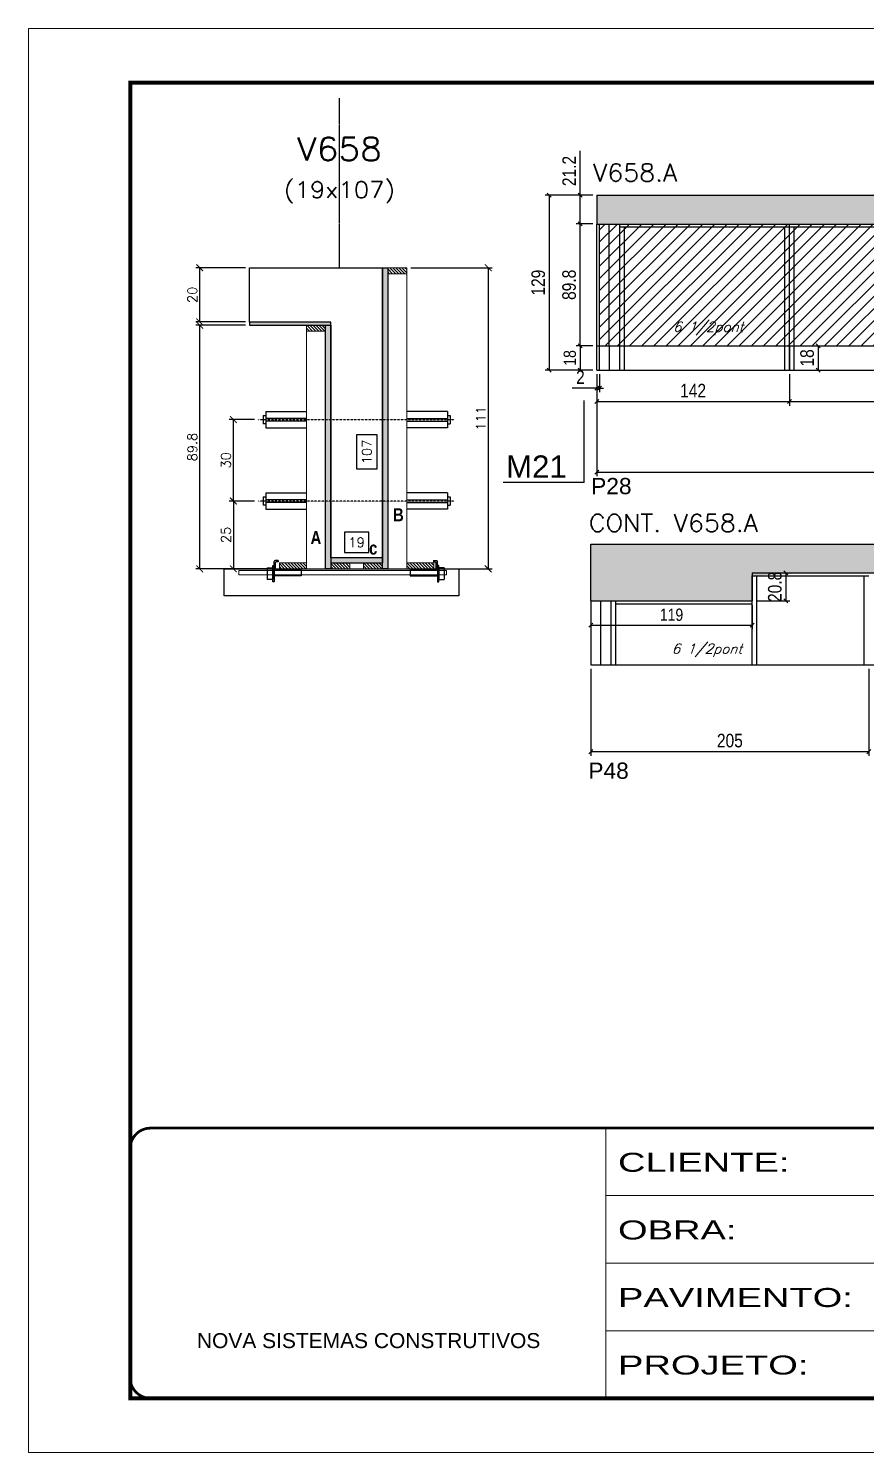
# Model space of a CAD drawing. Extents: x -20960 to -5926, y -2106 to 21915.
# Drawn here: x -9037 to -8420, y 5934 to 6984 of the extents above; entities that cross this region are included whole.
import ezdxf
from ezdxf.enums import TextEntityAlignment as Align

# ---------------------------------------------------------------- set-up
doc = ezdxf.new("R2010")
doc.units = 0
for name, pattern in [('CONTINUO', [0]), ('DASHED', [0.75, 0.5, -0.25]), ('HIDDEN', [0.375, 0.25, -0.125])]:
    doc.linetypes.add(name, pattern=pattern)
for name, color, linetype in [('5', 5, 'Continuous'), ('barrote', 251, 'Continuous'), ('COTA', 241, 'Continuous'), ('Cota Seção (2x)', 4, 'Continuous'), ('detalhes', 4, 'Continuous'), ('NOMENCLATURA', 7, 'Continuous'), ('Painéis', 200, 'Continuous'), ('presilha', 1, 'Continuous'), ('Reaproveitamento', 251, 'Continuous'), ('SARR_2.2x7', 40, 'Continuous'), ('SARR_3.5x7', 81, 'Continuous'), ('TENSOR', 3, 'Continuous'), ('texto', 7, 'Continuous'), ('Texto de Titulo', 7, 'Continuous'), ('Texto Qtd Sarr', 242, 'Continuous')]:
    doc.layers.add(name, color=color, linetype=linetype)
for name, color, linetype, lineweight in [('CONCRETO', 251, 'Continuous', 25), ('Folhas', 255, 'Continuous', 9), ('Hachura', 251, 'Continuous', 9), ('Madeira', 126, 'Continuous', 18), ('SARRAFO DE PRESSAO', 251, 'DASHED', 9), ('SCO-___-LAJ', 2, 'Continuous', 0), ('Texto Seção', 7, 'Continuous', 15)]:
    doc.layers.add(name, color=color, linetype=linetype, lineweight=lineweight)
doc.styles.add('ARIAL', font='arial.ttf')
doc.styles.add('COTA TECNICA', font='techl___.ttf', dxfattribs={"height": 10})
doc.styles.add('COTA TECNICA-50', font='techl___.ttf', dxfattribs={"height": 9})
doc.styles.add('REGUA-120', font='ROMANS.shx', dxfattribs={"height": 15})
doc.styles.add('Romans', font='romans.shx')
doc.styles.get("Standard").update_dxf_attribs({"font": 'arial.ttf'})
doc.styles.add('TECNICA', font='techb___.ttf', dxfattribs={"height": 10})
doc.styles.add('Tecnologia', font='')
doc.styles.get('Tecnologia').set_extended_font_data('Forgotten Futurist')
doc.dimstyles.new('COTA PAINEL-50', dxfattribs={"dimtxt": 9, "dimasz": 3, "dimexe": 3, "dimexo": 3, "dimgap": 3, "dimtad": 1, "dimdec": 1, "dimzin": 12, "dimdsep": 46, "dimtxsty": 'COTA TECNICA-50', "dimblk1": 'OBLIQUE', "dimblk2": 'OBLIQUE', "dimsah": 1, "dimcen": 0.9, "dimclrd": 4, "dimclre": 4, "dimclrt": 240, "dimadec": 1, "dimazin": 3, "dimtfac": 1, "dimtdec": 1, "dimtmove": 0, "dimatfit": 3, "dimfxl": 1, "dimtolj": 1, "dimtzin": 12, "dimarcsym": 0})
doc.dimstyles.new('Cota Seção (2x)', dxfattribs={"dimtxt": 7, "dimasz": 5, "dimexe": 3, "dimexo": 3, "dimgap": 2, "dimtad": 3, "dimdec": 1, "dimlfac": 0.5, "dimzin": 12, "dimdsep": 46, "dimtxsty": 'Romans', "dimblk": 'ARCHTICK', "dimcen": 0, "dimclrd": 4, "dimclre": 4, "dimclrt": 1, "dimadec": 1, "dimazin": 3, "dimtfac": 1, "dimtdec": 1, "dimtmove": 0, "dimatfit": 3, "dimldrblk": 'OBLIQUE', "dimfxl": 1, "dimtolj": 1, "dimtzin": 12, "dimarcsym": 0})
doc.dimstyles.new('Cota Seção interna', dxfattribs={"dimtxt": 7, "dimasz": 6, "dimexe": 0.18, "dimexo": 2, "dimgap": -4, "dimtad": 3, "dimdec": 1, "dimlfac": 0.5, "dimzin": 12, "dimdsep": 46, "dimtxsty": 'Romans', "dimblk": 'ARCHTICK', "dimcen": 0.09, "dimse1": 1, "dimse2": 1, "dimsd1": 1, "dimsd2": 1, "dimclrd": 180, "dimclre": 5, "dimclrt": 1, "dimadec": 0, "dimazin": 3, "dimtfac": 1, "dimtdec": 1, "dimtofl": 0, "dimtmove": 0, "dimatfit": 3, "dimldrblk": 'ARCHTICK', "dimfxl": 1, "dimtolj": 1, "dimtzin": 0, "dimarcsym": 0})
doc.dimstyles.new('PAINEL', dxfattribs={"dimtxt": 10, "dimasz": 3, "dimexe": 3, "dimexo": 3, "dimgap": 3, "dimtad": 1, "dimdec": 1, "dimzin": 12, "dimdsep": 46, "dimtxsty": 'COTA TECNICA', "dimblk1": 'OBLIQUE', "dimblk2": 'OBLIQUE', "dimsah": 1, "dimcen": 0.9, "dimclrd": 4, "dimclre": 4, "dimclrt": 240, "dimadec": 1, "dimazin": 3, "dimtfac": 1, "dimtdec": 1, "dimtmove": 0, "dimatfit": 3, "dimfxl": 1, "dimtolj": 1, "dimtzin": 12, "dimarcsym": 0})
pattern_1 = [(45, (12456.408, 10028.157), (-4.490128, 4.490128), [])]

# ---------------------------------------------------------------- blocks, each defined once
blk = doc.blocks.new('9999999999')
at = {"color": 30, "linetype": 'CONTINUO'}
for p, q in [((98564.6, 34230.2), (98564.6, 34429.4)), ((98564.6, 34379.6), (99584, 34379.6)), ((98564.6, 34329.8), (99488, 34329.8)), ((98564.6, 34280), (99488, 34280))]:
    blk.add_line(p, q, dxfattribs=at)
at = {"color": 30, "linetype": 'CONTINUO', "const_width": 2}
blk.add_lwpolyline([(99584, 34230.2), (99584, 34414.4, 0.414214), (99569, 34429.4), (98229, 34429.4, 0.414214), (98214, 34414.4), (98214, 34245.2, 0.414214), (98229, 34230.2), (99584, 34230.2)], format="xyb", dxfattribs=at)
at = {"layer": 'Folhas'}
blk.add_lwpolyline([(98139, 34190.2), (99624, 34190.2), (99624, 35240.2), (98139, 35240.2)], close=True, dxfattribs=at)
at = {"layer": 'Folhas', "color": 30, "const_width": 3}
blk.add_lwpolyline([(98214, 34230.2), (99584, 34230.2), (99584, 35200.2), (98214, 35200.2)], close=True, dxfattribs=at)
at = {"color": 7, "linetype": 'Continuous', "ltscale": 5, "style": 'ARIAL'}
blk.add_text('NOVA SISTEMAS CONSTRUTIVOS', height=11.059, dxfattribs=at).set_placement((98263.2, 34267.2))
at = {"layer": 'Folhas', "color": 7, "style": 'Tecnologia', "width": 1.5}
for s, p in [('CLIENTE:', (98573.7, 34397.2)), ('OBRA:', (98573.7, 34347.3)), ('PAVIMENTO:', (98573.7, 34297.5)), ('PROJETO:', (98573.7, 34247.7))]:
    blk.add_text(s, height=14, dxfattribs=at).set_placement(p)
blk = doc.blocks.new('_Oblique')
at = {"color": 0, "linetype": 'ByBlock', "lineweight": -2}
blk.add_line((-0.5, -0.5), (0.5, 0.5), dxfattribs=at)
blk = doc.blocks.new('*D2013')
at = {"layer": 'COTA', "color": 4, "lineweight": -2, "ltscale": 25, "transparency": 16777216}
for p, q in [((-8617.9, 6729), (-8617.9, 6705.8)), ((-8475.9, 6729), (-8475.9, 6705.8)), ((-8617.9, 6708.8), (-8475.9, 6708.8))]:
    blk.add_line(p, q, dxfattribs=at)
at = {"layer": 'Defpoints', "color": 0, "ltscale": 25, "transparency": 16777216}
for p in [(-8617.9, 6732), (-8475.9, 6732), (-8475.9, 6708.8)]:
    blk.add_point(p, dxfattribs=at)
at = {"layer": 'COTA', "color": 4, "lineweight": -2, "ltscale": 25, "transparency": 16777216, "xscale": 3, "yscale": 3, "zscale": 3, "rotation": 180}
blk.add_blockref('_Oblique', (-8617.9, 6708.8), dxfattribs=at)
at = {"layer": 'COTA', "color": 4, "lineweight": -2, "ltscale": 25, "transparency": 16777216, "xscale": 3, "yscale": 3, "zscale": 3}
blk.add_blockref('_Oblique', (-8475.9, 6708.8), dxfattribs=at)
at = {"layer": 'COTA', "color": 240, "ltscale": 25, "transparency": 16777216, "insert": (-8546.9, 6716.9), "char_height": 10, "attachment_point": 5, "style": 'COTA TECNICA'}
blk.add_mtext('\\A1;142', dxfattribs=at)
blk = doc.blocks.new('*D1983')
at = {"layer": 'COTA', "color": 4, "lineweight": -2, "ltscale": 25, "transparency": 16777216}
for p, q in [((-8475.9, 6729), (-8475.9, 6705.8)), ((-8231.9, 6729), (-8231.9, 6705.8)), ((-8475.9, 6708.8), (-8231.9, 6708.8))]:
    blk.add_line(p, q, dxfattribs=at)
at = {"layer": 'Defpoints', "color": 0, "ltscale": 25, "transparency": 16777216}
for p in [(-8475.9, 6732), (-8231.9, 6732), (-8231.9, 6708.8)]:
    blk.add_point(p, dxfattribs=at)
at = {"layer": 'COTA', "color": 4, "lineweight": -2, "ltscale": 25, "transparency": 16777216, "xscale": 3, "yscale": 3, "zscale": 3, "rotation": 180}
blk.add_blockref('_Oblique', (-8475.9, 6708.8), dxfattribs=at)
at = {"layer": 'COTA', "color": 4, "lineweight": -2, "ltscale": 25, "transparency": 16777216, "xscale": 3, "yscale": 3, "zscale": 3}
blk.add_blockref('_Oblique', (-8231.9, 6708.8), dxfattribs=at)
at = {"layer": 'COTA', "color": 240, "ltscale": 25, "transparency": 16777216, "insert": (-8353.9, 6716.9), "char_height": 10, "attachment_point": 5, "style": 'COTA TECNICA'}
blk.add_mtext('\\A1;244', dxfattribs=at)
blk = doc.blocks.new('*D1985')
at = {"layer": 'COTA', "color": 4, "lineweight": -2, "ltscale": 25, "transparency": 16777216}
for p, q in [((-8622.3, 6511.8), (-8622.3, 6447.7)), ((-8417.3, 6511.8), (-8417.3, 6447.7)), ((-8622.3, 6450.7), (-8417.3, 6450.7))]:
    blk.add_line(p, q, dxfattribs=at)
at = {"layer": 'Defpoints', "color": 0, "ltscale": 25, "transparency": 16777216}
for p in [(-8622.3, 6514.8), (-8417.3, 6514.8), (-8417.3, 6450.7)]:
    blk.add_point(p, dxfattribs=at)
at = {"layer": 'COTA', "color": 4, "lineweight": -2, "ltscale": 25, "transparency": 16777216, "xscale": 3, "yscale": 3, "zscale": 3, "rotation": 180}
blk.add_blockref('_Oblique', (-8622.3, 6450.7), dxfattribs=at)
at = {"layer": 'COTA', "color": 4, "lineweight": -2, "ltscale": 25, "transparency": 16777216, "xscale": 3, "yscale": 3, "zscale": 3}
blk.add_blockref('_Oblique', (-8417.3, 6450.7), dxfattribs=at)
at = {"layer": 'COTA', "color": 240, "ltscale": 25, "transparency": 16777216, "insert": (-8519.8, 6458.8), "char_height": 10, "attachment_point": 5, "style": 'COTA TECNICA'}
blk.add_mtext('\\A1;205', dxfattribs=at)
blk = doc.blocks.new('titulo1')
at = {"layer": 'Defpoints', "color": 252, "linetype": 'HIDDEN', "ltscale": 2}
blk.add_line((0, 0), (0, 125), dxfattribs=at)
at = {"layer": 'Defpoints', "style": 'Romans', "oblique": 15}
blk.add_attdef('FOLHA', text='', height=10, dxfattribs=at).set_placement((0, 15.6), align=Align.MIDDLE_CENTER)
at = {"layer": 'Texto Qtd Sarr', "color": 3, "style": 'Romans', "oblique": 15}
for tag, height, p in [('TITULO', 17, (0, 71.4)), ('SEÇÃO', 12, (0, 41.5))]:
    blk.add_attdef(tag, text='', height=height, dxfattribs=at).set_placement(p, align=Align.MIDDLE_CENTER)
blk = doc.blocks.new('_ArchTick')
at = {"color": 0, "linetype": 'ByBlock', "const_width": 0.15}
blk.add_lwpolyline([(-0.5, -0.5), (0.5, 0.5)], dxfattribs=at)
blk = doc.blocks.new('*D1987')
at = {"layer": 'COTA', "color": 4, "lineweight": -2, "transparency": 16777216}
for p, q in [((-8877, 6765.1), (-8913.7, 6765.1)), ((-8910.7, 6585.5), (-8910.7, 6765.1)), ((-8859.4, 6585.5), (-8913.7, 6585.5))]:
    blk.add_line(p, q, dxfattribs=at)
at = {"layer": 'Defpoints', "color": 0, "transparency": 16777216}
for p in [(-8910.7, 6765.1), (-8874, 6765.1), (-8856.4, 6585.5)]:
    blk.add_point(p, dxfattribs=at)
at = {"layer": 'COTA', "color": 4, "lineweight": -2, "transparency": 16777216, "xscale": 5, "yscale": 5, "zscale": 5}
for p, rotation in [((-8910.7, 6765.1), 90), ((-8910.7, 6585.5), 270)]:
    blk.add_blockref('_ArchTick', p, dxfattribs=dict(at, rotation=rotation))
at = {"layer": 'COTA', "color": 1, "transparency": 16777216, "insert": (-8916.2, 6675.3), "char_height": 7, "attachment_point": 5, "rotation": 90, "style": 'Romans'}
blk.add_mtext('\\A1;89.8', dxfattribs=at)
blk = doc.blocks.new('*D1988')
at = {"layer": 'COTA', "color": 4, "lineweight": -2, "transparency": 16777216}
for p, q in [((-8877, 6807.5), (-8913.7, 6807.5)), ((-8910.7, 6767.5), (-8910.7, 6807.5)), ((-8877, 6767.5), (-8913.7, 6767.5))]:
    blk.add_line(p, q, dxfattribs=at)
at = {"layer": 'Defpoints', "color": 0, "transparency": 16777216}
for p in [(-8910.7, 6807.5), (-8874, 6807.5), (-8874, 6767.5)]:
    blk.add_point(p, dxfattribs=at)
at = {"layer": 'COTA', "color": 4, "lineweight": -2, "transparency": 16777216, "xscale": 5, "yscale": 5, "zscale": 5}
for p, rotation in [((-8910.7, 6807.5), 90), ((-8910.7, 6767.5), 270)]:
    blk.add_blockref('_ArchTick', p, dxfattribs=dict(at, rotation=rotation))
at = {"layer": 'COTA', "color": 1, "transparency": 16777216, "insert": (-8916.2, 6787.5), "char_height": 7, "attachment_point": 5, "rotation": 90, "style": 'Romans'}
blk.add_mtext('\\A1;20', dxfattribs=at)
blk = doc.blocks.new('*D1989')
at = {"layer": 'Cota Seção (2x)', "color": 180, "lineweight": -2, "transparency": 16777216}
for p, q in [((-8780, 6684.2), (-8795, 6684.2)), ((-8795, 6684.2), (-8795, 6659.2)), ((-8780, 6659.2), (-8780, 6684.2)), ((-8795, 6659.2), (-8780, 6659.2))]:
    blk.add_line(p, q, dxfattribs=at)
at = {"layer": 'Defpoints', "color": 0, "transparency": 16777216}
for p in [(-8814, 6807.5), (-8776, 6807.5), (-8814, 6593.5)]:
    blk.add_point(p, dxfattribs=at)
at = {"layer": 'Cota Seção (2x)', "color": 1, "transparency": 16777216, "insert": (-8787.5, 6671.7), "char_height": 7, "attachment_point": 5, "rotation": 90, "style": 'Romans'}
blk.add_mtext('\\A1;107', dxfattribs=at)
blk = doc.blocks.new('PRESILHA METÁLICA 1')
at = {"layer": 'presilha'}
for p, q in [((7.5, 10.6), (7.5, 19.9)), ((12, 21), (8.6, 21)), ((9, 11.6), (9, 18.9)), ((12, 19.5), (9.6, 19.5)), ((12, 21), (12, 19.5)), ((0, 13), (6, 13)), ((0, 13), (0, 0)), ((6, 0), (0, 0)), ((6, 15.5), (7.5, 15.5)), ((6, -2.5), (6, 15.5)), ((6, 13), (6, 0)), ((7.5, 15.5), (7.5, -2.5)), ((37.5, 4.1), (7.5, 4.1)), ((37.5, 11), (9.6, 11)), ((37.5, 11), (37.5, 4.1)), ((7.5, -2.5), (6, -2.5))]:
    blk.add_line(p, q, dxfattribs=at)
for centre, radius, start, end in [((8.6, 19.9), 1.14, 90, 180), ((9.6, 18.9), 0.57, 90, 180), ((9.6, 11.6), 0.57, 180, 270)]:
    blk.add_arc(centre, radius, start, end, dxfattribs=at)
blk = doc.blocks.new('*D1990')
at = {"layer": 'Cota Seção (2x)', "color": 180, "lineweight": -2, "transparency": 16777216}
for p, q in [((-8786, 6612.5), (-8804, 6612.5)), ((-8804, 6612.5), (-8804, 6597.5)), ((-8786, 6597.5), (-8786, 6612.5)), ((-8804, 6597.5), (-8786, 6597.5))]:
    blk.add_line(p, q, dxfattribs=at)
at = {"layer": 'Defpoints', "color": 0, "transparency": 16777216}
for p in [(-8814, 6593.5), (-8814, 6585.5), (-8776, 6585.5)]:
    blk.add_point(p, dxfattribs=at)
at = {"layer": 'Cota Seção (2x)', "color": 1, "transparency": 16777216, "insert": (-8795, 6605), "char_height": 7, "attachment_point": 5, "style": 'Romans'}
blk.add_mtext('\\A1;19', dxfattribs=at)
blk = doc.blocks.new('*D1979')
at = {"layer": 'COTA', "color": 4, "lineweight": -2, "transparency": 16777216}
for p, q in [((-8755, 6807.5), (-8695, 6807.5)), ((-8698, 6807.5), (-8698, 6585.5)), ((-8755, 6585.5), (-8695, 6585.5))]:
    blk.add_line(p, q, dxfattribs=at)
at = {"layer": 'Defpoints', "color": 0, "transparency": 16777216}
for p in [(-8758, 6807.5), (-8758, 6585.5), (-8698, 6585.5)]:
    blk.add_point(p, dxfattribs=at)
at = {"layer": 'COTA', "color": 4, "lineweight": -2, "transparency": 16777216, "xscale": 5, "yscale": 5, "zscale": 5}
for p, rotation in [((-8698, 6807.5), 90), ((-8698, 6585.5), 270)]:
    blk.add_blockref('_ArchTick', p, dxfattribs=dict(at, rotation=rotation))
at = {"layer": 'COTA', "color": 1, "transparency": 16777216, "insert": (-8703.5, 6696.5), "char_height": 7, "attachment_point": 5, "rotation": 90, "style": 'Romans'}
blk.add_mtext('\\A1;111', dxfattribs=at)
blk = doc.blocks.new('*D1980')
at = {"layer": 'COTA', "color": 4, "lineweight": -2, "transparency": 16777216}
for p, q in [((-8870.3, 6635.5), (-8888.9, 6635.5)), ((-8885.9, 6635.5), (-8885.9, 6585.5)), ((-8870.3, 6585.5), (-8888.9, 6585.5))]:
    blk.add_line(p, q, dxfattribs=at)
at = {"layer": 'Defpoints', "color": 0, "transparency": 16777216}
for p in [(-8867.3, 6635.5), (-8885.9, 6585.5), (-8867.3, 6585.5)]:
    blk.add_point(p, dxfattribs=at)
at = {"layer": 'COTA', "color": 4, "lineweight": -2, "transparency": 16777216, "xscale": 5, "yscale": 5, "zscale": 5}
for p, rotation in [((-8885.9, 6635.5), 90), ((-8885.9, 6585.5), 270)]:
    blk.add_blockref('_ArchTick', p, dxfattribs=dict(at, rotation=rotation))
at = {"layer": 'COTA', "color": 1, "transparency": 16777216, "insert": (-8891.4, 6610.5), "char_height": 7, "attachment_point": 5, "rotation": 90, "style": 'Romans'}
blk.add_mtext('\\A1;25', dxfattribs=at)
blk = doc.blocks.new('*D1981')
at = {"layer": 'COTA', "color": 4, "lineweight": -2, "ltscale": 25, "transparency": 16777216}
for p, q in [((-8617.9, 6729), (-8617.9, 6715.8)), ((-8615.9, 6729), (-8615.9, 6715.8)), ((-8617.9, 6718.8), (-8636, 6718.8)), ((-8615.9, 6718.8), (-8617.9, 6718.8)), ((-8615.9, 6718.8), (-8612.9, 6718.8))]:
    blk.add_line(p, q, dxfattribs=at)
at = {"layer": 'Defpoints', "color": 0, "ltscale": 25, "transparency": 16777216}
for p in [(-8617.9, 6732), (-8615.9, 6732), (-8617.9, 6718.8)]:
    blk.add_point(p, dxfattribs=at)
at = {"layer": 'COTA', "color": 4, "lineweight": -2, "ltscale": 25, "transparency": 16777216, "xscale": 3, "yscale": 3, "zscale": 3}
blk.add_blockref('_Oblique', (-8617.9, 6718.8), dxfattribs=at)
at = {"layer": 'COTA', "color": 4, "lineweight": -2, "ltscale": 25, "transparency": 16777216, "xscale": 3, "yscale": 3, "zscale": 3, "rotation": 180}
blk.add_blockref('_Oblique', (-8615.9, 6718.8), dxfattribs=at)
at = {"layer": 'COTA', "color": 240, "ltscale": 25, "transparency": 16777216, "insert": (-8630, 6726.8), "char_height": 10, "attachment_point": 5, "style": 'COTA TECNICA'}
blk.add_mtext('\\A1;2', dxfattribs=at)
blk = doc.blocks.new('*D2006')
at = {"layer": 'COTA', "color": 4, "lineweight": -2, "ltscale": 25, "transparency": 16777216}
for p, q in [((-8630.2, 6861), (-8630.2, 6893.7)), ((-8620.9, 6861), (-8633.2, 6861)), ((-8630.2, 6839.8), (-8630.2, 6861)), ((-8620.9, 6839.8), (-8633.2, 6839.8))]:
    blk.add_line(p, q, dxfattribs=at)
at = {"layer": 'Defpoints', "color": 0, "ltscale": 25, "transparency": 16777216}
for p in [(-8630.2, 6861), (-8617.9, 6861), (-8617.9, 6839.8)]:
    blk.add_point(p, dxfattribs=at)
at = {"layer": 'COTA', "color": 4, "lineweight": -2, "ltscale": 25, "transparency": 16777216, "xscale": 3, "yscale": 3, "zscale": 3}
for p, rotation in [((-8630.2, 6861), 90), ((-8630.2, 6839.8), 270)]:
    blk.add_blockref('_Oblique', p, dxfattribs=dict(at, rotation=rotation))
at = {"layer": 'COTA', "color": 240, "ltscale": 25, "transparency": 16777216, "insert": (-8638.3, 6878.8), "char_height": 10, "attachment_point": 5, "rotation": 90, "style": 'COTA TECNICA'}
blk.add_mtext('\\A1;21.2', dxfattribs=at)
blk = doc.blocks.new('*D2007')
at = {"layer": 'COTA', "color": 4, "lineweight": -2, "ltscale": 25, "transparency": 16777216}
for p, q in [((-8620.9, 6839.8), (-8633.2, 6839.8)), ((-8630.2, 6750), (-8630.2, 6839.8)), ((-8620.9, 6750), (-8633.2, 6750))]:
    blk.add_line(p, q, dxfattribs=at)
at = {"layer": 'Defpoints', "color": 0, "ltscale": 25, "transparency": 16777216}
for p in [(-8630.2, 6839.8), (-8617.9, 6839.8), (-8617.9, 6750)]:
    blk.add_point(p, dxfattribs=at)
at = {"layer": 'COTA', "color": 4, "lineweight": -2, "ltscale": 25, "transparency": 16777216, "xscale": 3, "yscale": 3, "zscale": 3}
for p, rotation in [((-8630.2, 6839.8), 90), ((-8630.2, 6750), 270)]:
    blk.add_blockref('_Oblique', p, dxfattribs=dict(at, rotation=rotation))
at = {"layer": 'COTA', "color": 240, "ltscale": 25, "transparency": 16777216, "insert": (-8638.3, 6794.9), "char_height": 10, "attachment_point": 5, "rotation": 90, "style": 'COTA TECNICA'}
blk.add_mtext('\\A1;89.8', dxfattribs=at)
blk = doc.blocks.new('*D2008')
at = {"layer": 'COTA', "color": 4, "lineweight": -2, "transparency": 16777216}
for p, q in [((-8870.3, 6695.5), (-8888.9, 6695.5)), ((-8885.9, 6635.5), (-8885.9, 6695.5)), ((-8870.3, 6635.5), (-8888.9, 6635.5))]:
    blk.add_line(p, q, dxfattribs=at)
at = {"layer": 'Defpoints', "color": 0, "transparency": 16777216}
for p in [(-8885.9, 6695.5), (-8867.3, 6695.5), (-8867.3, 6635.5)]:
    blk.add_point(p, dxfattribs=at)
at = {"layer": 'COTA', "color": 4, "lineweight": -2, "transparency": 16777216, "xscale": 5, "yscale": 5, "zscale": 5}
for p, rotation in [((-8885.9, 6695.5), 90), ((-8885.9, 6635.5), 270)]:
    blk.add_blockref('_ArchTick', p, dxfattribs=dict(at, rotation=rotation))
at = {"layer": 'COTA', "color": 1, "transparency": 16777216, "insert": (-8891.4, 6665.5), "char_height": 7, "attachment_point": 5, "rotation": 90, "style": 'Romans'}
blk.add_mtext('\\A1;30', dxfattribs=at)
blk = doc.blocks.new('*D2010')
at = {"layer": 'COTA', "color": 4, "lineweight": -2, "ltscale": 25, "transparency": 16777216}
for p, q in [((-8617.9, 6729), (-8617.9, 6653.7)), ((-7986, 6729), (-7986, 6653.7)), ((-8617.9, 6656.7), (-7986, 6656.7))]:
    blk.add_line(p, q, dxfattribs=at)
at = {"layer": 'Defpoints', "color": 0, "ltscale": 25, "transparency": 16777216}
for p in [(-8617.9, 6732), (-7986, 6732), (-7986, 6656.7)]:
    blk.add_point(p, dxfattribs=at)
at = {"layer": 'COTA', "color": 4, "lineweight": -2, "ltscale": 25, "transparency": 16777216, "xscale": 3, "yscale": 3, "zscale": 3, "rotation": 180}
blk.add_blockref('_Oblique', (-8617.9, 6656.7), dxfattribs=at)
at = {"layer": 'COTA', "color": 4, "lineweight": -2, "ltscale": 25, "transparency": 16777216, "xscale": 3, "yscale": 3, "zscale": 3}
blk.add_blockref('_Oblique', (-7986, 6656.7), dxfattribs=at)
at = {"layer": 'COTA', "color": 240, "ltscale": 25, "transparency": 16777216, "insert": (-8301.9, 6664.9), "char_height": 10, "attachment_point": 5, "style": 'COTA TECNICA'}
blk.add_mtext('\\A1;632', dxfattribs=at)
blk = doc.blocks.new('*D2011')
at = {"layer": 'COTA', "color": 4, "lineweight": -2, "ltscale": 25, "transparency": 16777216}
for p, q in [((-8469.5, 6750), (-8451.7, 6750)), ((-8454.7, 6750), (-8454.7, 6732)), ((-8469.5, 6732), (-8451.7, 6732))]:
    blk.add_line(p, q, dxfattribs=at)
at = {"layer": 'Defpoints', "color": 0, "ltscale": 25, "transparency": 16777216}
for p in [(-8472.5, 6750), (-8472.5, 6732), (-8454.7, 6732)]:
    blk.add_point(p, dxfattribs=at)
at = {"layer": 'COTA', "color": 4, "lineweight": -2, "ltscale": 25, "transparency": 16777216, "xscale": 3, "yscale": 3, "zscale": 3}
for p, rotation in [((-8454.7, 6750), 90), ((-8454.7, 6732), 270)]:
    blk.add_blockref('_Oblique', p, dxfattribs=dict(at, rotation=rotation))
at = {"layer": 'COTA', "color": 240, "ltscale": 25, "transparency": 16777216, "insert": (-8462.8, 6741), "char_height": 10, "attachment_point": 5, "rotation": 90, "style": 'COTA TECNICA'}
blk.add_mtext('\\A1;18', dxfattribs=at)
blk = doc.blocks.new('*D2012')
at = {"layer": 'COTA', "color": 4, "lineweight": -2, "ltscale": 25, "transparency": 16777216}
for p, q in [((-8620.9, 6861), (-8656, 6861)), ((-8653, 6861), (-8653, 6732)), ((-8620.9, 6732), (-8656, 6732))]:
    blk.add_line(p, q, dxfattribs=at)
at = {"layer": 'Defpoints', "color": 0, "ltscale": 25, "transparency": 16777216}
for p in [(-8617.9, 6861), (-8653, 6732), (-8617.9, 6732)]:
    blk.add_point(p, dxfattribs=at)
at = {"layer": 'COTA', "color": 4, "lineweight": -2, "ltscale": 25, "transparency": 16777216, "xscale": 3, "yscale": 3, "zscale": 3}
for p, rotation in [((-8653, 6861), 90), ((-8653, 6732), 270)]:
    blk.add_blockref('_Oblique', p, dxfattribs=dict(at, rotation=rotation))
at = {"layer": 'COTA', "color": 240, "ltscale": 25, "transparency": 16777216, "insert": (-8661.1, 6796.5), "char_height": 10, "attachment_point": 5, "rotation": 90, "style": 'COTA TECNICA'}
blk.add_mtext('\\A1;129', dxfattribs=at)
blk = doc.blocks.new('*D2019')
at = {"layer": 'COTA', "color": 4, "lineweight": -2, "ltscale": 25, "transparency": 16777216}
for p, q in [((-8500.3, 6582.6), (-8475.5, 6582.6)), ((-8478.5, 6582.6), (-8478.5, 6561.8)), ((-8500.3, 6561.8), (-8475.5, 6561.8))]:
    blk.add_line(p, q, dxfattribs=at)
at = {"layer": 'Defpoints', "color": 0, "ltscale": 25, "transparency": 16777216}
for p in [(-8503.3, 6582.6), (-8503.3, 6561.8), (-8478.5, 6561.8)]:
    blk.add_point(p, dxfattribs=at)
at = {"layer": 'COTA', "color": 4, "lineweight": -2, "ltscale": 25, "transparency": 16777216, "xscale": 3, "yscale": 3, "zscale": 3}
for p, rotation in [((-8478.5, 6582.6), 90), ((-8478.5, 6561.8), 270)]:
    blk.add_blockref('_Oblique', p, dxfattribs=dict(at, rotation=rotation))
at = {"layer": 'COTA', "color": 240, "ltscale": 25, "transparency": 16777216, "insert": (-8486.6, 6572.2), "char_height": 10, "attachment_point": 5, "rotation": 90, "style": 'COTA TECNICA'}
blk.add_mtext('\\A1;20.8', dxfattribs=at)
blk = doc.blocks.new('*D2032')
at = {"layer": 'COTA', "color": 4, "lineweight": -2, "transparency": 16777216}
for p, q in [((-8620.9, 6750), (-8633.2, 6750)), ((-8630.2, 6750), (-8630.2, 6732)), ((-8620.9, 6732), (-8633.2, 6732))]:
    blk.add_line(p, q, dxfattribs=at)
at = {"layer": 'Defpoints', "color": 0, "transparency": 16777216}
for p in [(-8617.9, 6750), (-8630.2, 6732), (-8617.9, 6732)]:
    blk.add_point(p, dxfattribs=at)
at = {"layer": 'COTA', "color": 4, "lineweight": -2, "transparency": 16777216, "xscale": 3, "yscale": 3, "zscale": 3}
for p, rotation in [((-8630.2, 6750), 90), ((-8630.2, 6732), 270)]:
    blk.add_blockref('_Oblique', p, dxfattribs=dict(at, rotation=rotation))
at = {"layer": 'COTA', "color": 240, "transparency": 16777216, "insert": (-8637.8, 6741), "char_height": 9, "attachment_point": 5, "rotation": 90, "style": 'COTA TECNICA-50'}
blk.add_mtext('\\A1;18', dxfattribs=at)
blk = doc.blocks.new('*D2033')
at = {"layer": 'COTA', "color": 4, "lineweight": -2, "transparency": 16777216}
for p, q in [((-8622.3, 6558.8), (-8622.3, 6541)), ((-8503.3, 6558.8), (-8503.3, 6541)), ((-8622.3, 6544), (-8503.3, 6544))]:
    blk.add_line(p, q, dxfattribs=at)
at = {"layer": 'Defpoints', "color": 0, "transparency": 16777216}
for p in [(-8622.3, 6561.8), (-8503.3, 6561.8), (-8503.3, 6544)]:
    blk.add_point(p, dxfattribs=at)
at = {"layer": 'COTA', "color": 4, "lineweight": -2, "transparency": 16777216, "xscale": 3, "yscale": 3, "zscale": 3, "rotation": 180}
blk.add_blockref('_Oblique', (-8622.3, 6544), dxfattribs=at)
at = {"layer": 'COTA', "color": 4, "lineweight": -2, "transparency": 16777216, "xscale": 3, "yscale": 3, "zscale": 3}
blk.add_blockref('_Oblique', (-8503.3, 6544), dxfattribs=at)
at = {"layer": 'COTA', "color": 240, "transparency": 16777216, "insert": (-8562.8, 6551.6), "char_height": 9, "attachment_point": 5, "style": 'COTA TECNICA-50'}
blk.add_mtext('\\A1;119', dxfattribs=at)

msp = doc.modelspace()

# ---------------------------------------------------------------- hatches: boundary and pattern name
at = {"layer": 'COTA', "linetype": 'ByBlock'}
h = msp.add_hatch(dxfattribs=at)
h.set_pattern_fill('AR-CONC', color=256, scale=0.03)
h.set_pattern_definition([(50, (-146174.2897, -24056.1363), (5.46554007, -0.47817257), [0.5715, -6.2865]), (355, (-146174.2897, -24056.136), (-1.05730264, 5.73170536), [0.4572, -5.02921753]), (100.4514447, (-146173.834, -24056.176), (4.40823741, 5.25353256), [0.48570026, -5.34270734]), (46.1842, (-146174.29, -24054.612), (8.13237123, -1.26126984), [0.85725, -9.42975]), (96.6355576, (-146173.612, -24054.717), (7.122124, 7.42278374), [0.7285507, -8.01406824]), (351.184151, (-146174.29, -24054.612), (7.122124, 7.42278374), [0.685799, -7.54379196]), (21, (-146173.5277, -24054.9933), (4.54843174, -3.06795595), [0.5715, -6.2865]), (326, (-146173.5277, -24054.993), (1.85406085, 5.52563898), [0.4572, -5.0292]), (71.451445, (-146173.1487, -24055.249), (6.40249258, 2.45768307), [0.48570026, -5.34269813]), (37.5, (-146174.2897, -24056.1363), (0.092658098, 2.536651166), [0, -4.96824, 0, -5.1054, 0, -5.04825]), (7.5, (-146174.2897, -24056.1363), (2.004589875, 3.005417245), [0, -2.91084, 0, -4.85394, 0, -1.92405]), (327.5, (-146175.989, -24056.1363), (4.067717855, -0.17186232), [0, -1.905, 0, -5.9436, 0, -7.8867]), (317.5, (-146176.751, -24056.1363), (4.44387544, 0.76279473), [0, -2.4765, 0, -3.94716, 0, -5.6007])])
h.paths.add_polyline_path([(-7985.95, 6818.95), (-7985.95, 6860.95), (-8104.95, 6860.95), (-8617.91, 6860.95), (-8617.91, 6839.75), (-8104.95, 6839.75), (-8104.95, 6818.95)])
h.paths.add_polyline_path([(-8136.71, 6812.64), (-8136.71, 6846.58), (-8157.3, 6846.58), (-8157.3, 6812.64)], flags=9)
h = msp.add_hatch(dxfattribs=at)
h.set_pattern_fill('AR-CONC', color=256, scale=0.03)
h.set_pattern_definition([(50, (-146213.2897, -24056.1363), (5.46554007, -0.47817257), [0.5715, -6.2865]), (355, (-146213.2897, -24056.136), (-1.05730264, 5.73170536), [0.4572, -5.02921753]), (100.4514447, (-146212.834, -24056.176), (4.40823741, 5.25353256), [0.48570026, -5.34270734]), (46.1842, (-146213.29, -24054.612), (8.13237123, -1.26126984), [0.85725, -9.42975]), (96.6355576, (-146212.612, -24054.717), (7.122124, 7.42278374), [0.7285507, -8.01406824]), (351.184151, (-146213.29, -24054.612), (7.122124, 7.42278374), [0.685799, -7.54379196]), (21, (-146212.5277, -24054.9933), (4.54843174, -3.06795595), [0.5715, -6.2865]), (326, (-146212.5277, -24054.993), (1.85406085, 5.52563898), [0.4572, -5.0292]), (71.451445, (-146212.1487, -24055.249), (6.40249258, 2.45768307), [0.48570026, -5.34269813]), (37.5, (-146213.2897, -24056.1363), (0.092658098, 2.536651166), [0, -4.96824, 0, -5.1054, 0, -5.04825]), (7.5, (-146213.2897, -24056.1363), (2.004589875, 3.005417245), [0, -2.91084, 0, -4.85394, 0, -1.92405]), (327.5, (-146214.989, -24056.1363), (4.067717855, -0.17186232), [0, -1.905, 0, -5.9436, 0, -7.8867]), (317.5, (-146215.751, -24056.1363), (4.44387544, 0.76279473), [0, -2.4765, 0, -3.94716, 0, -5.6007])])
h.paths.add_polyline_path([(-7929.32, 6603.78), (-8394.32, 6603.78), (-8622.3, 6603.78), (-8622.3, 6561.8), (-8503.3, 6561.8), (-8503.3, 6580.38), (-8457.3, 6582.58), (-8394.32, 6582.58), (-7929.32, 6582.58)])
at = {"layer": 'Hachura'}
h = msp.add_hatch(color=256, dxfattribs=at)
h.dxf.hatch_style = 1
h.paths.add_polyline_path([(-8776.02, 6807.49), (-8772.02, 6807.49), (-8772.02, 6585.49), (-8776.02, 6585.49)])
h = msp.add_hatch(dxfattribs=at)
h.set_pattern_fill('ANSI31', color=256, scale=0.5, angle=270, style=0)
h.set_pattern_definition([(315, (14073.8001, -1500.1488), (1.12253202, 1.12253202), [])])
h.paths.add_polyline_path([(-8758.02, 6803.09), (-8758.02, 6807.49), (-8772.02, 6807.49), (-8772.02, 6803.09)])
h = msp.add_hatch(color=256, dxfattribs=at)
h.dxf.hatch_style = 1
h.paths.add_polyline_path([(-8814.02, 6765.09), (-8814.02, 6767.49), (-8874.02, 6767.49), (-8874.02, 6765.09)])
h = msp.add_hatch(dxfattribs=at)
h.set_pattern_fill('ANSI31', color=256, scale=0.5, angle=270, style=0)
h.set_pattern_definition([(315, (14133.8001, -1542.5488), (1.12253202, 1.12253202), [])])
h.paths.add_polyline_path([(-8818.02, 6760.69), (-8818.02, 6765.09), (-8832.02, 6765.09), (-8832.02, 6760.69)])
h = msp.add_hatch(color=256, dxfattribs=at)
h.dxf.hatch_style = 1
h.paths.add_polyline_path([(-8818.02, 6765.09), (-8814.02, 6765.09), (-8814.02, 6585.49), (-8818.02, 6585.49)])
h = msp.add_hatch(dxfattribs=at)
h.set_pattern_fill('ANSI31', color=256, scale=0.5, angle=270, style=0)
h.set_pattern_definition([(315, (14133.8001, -1644.1488), (1.12253202, 1.12253202), [])])
h.paths.add_polyline_path([(-8852.02, 6585.49), (-8852.02, 6589.89), (-8832.02, 6589.89), (-8832.02, 6585.49)])
h = msp.add_hatch(color=256, dxfattribs=at)
h.dxf.hatch_style = 1
h.paths.add_polyline_path([(-8776.02, 6589.89), (-8776.02, 6593.49), (-8814.02, 6593.49), (-8814.02, 6589.89)])
h = msp.add_hatch(dxfattribs=at)
h.set_pattern_fill('ANSI31', color=256, scale=0.5, angle=270, style=0)
h.set_pattern_definition([(315, (14142.6001, -1644.1488), (1.12253202, 1.12253202), [])])
h.paths.add_polyline_path([(-8814.02, 6585.49), (-8814.02, 6589.89), (-8800.02, 6589.89), (-8800.02, 6585.49)])
h = msp.add_hatch(dxfattribs=at)
h.set_pattern_fill('ANSI31', color=256, scale=0.5, angle=270, style=0)
h.set_pattern_definition([(315, (14142.6022, -1644.1488), (1.12253202, 1.12253202), [])])
h.paths.add_polyline_path([(-8776.02, 6585.49), (-8776.02, 6589.89), (-8790.02, 6589.89), (-8790.02, 6585.49)])
h = msp.add_hatch(dxfattribs=at)
h.set_pattern_fill('ANSI31', color=256, scale=0.5, angle=270, style=0)
h.set_pattern_definition([(315, (14039.8001, -1644.1488), (1.12253202, 1.12253202), [])])
h.paths.add_polyline_path([(-8758.02, 6585.49), (-8758.02, 6589.89), (-8738.02, 6589.89), (-8738.02, 6585.49)])
at = {"layer": 'Reaproveitamento', "linetype": 'ByBlock'}
h = msp.add_hatch(dxfattribs=at)
h.set_pattern_fill('ANSI31', color=256, scale=2)
h.set_pattern_definition(pattern_1)
h.paths.add_polyline_path([(-8475.91, 6839.75), (-8615.91, 6839.75), (-8615.91, 6749.95), (-8475.91, 6749.95)])
h = msp.add_hatch(dxfattribs=at)
h.set_pattern_fill('ANSI31', color=256, scale=2)
h.set_pattern_definition(pattern_1)
h.paths.add_polyline_path([(-8231.91, 6839.75), (-8475.91, 6839.75), (-8475.91, 6749.95), (-8231.91, 6749.95)])

# ---------------------------------------------------------------- linework, layer by layer
at = {"ltscale": 3}
for p, q in [((-8862.02, 6701.46), (-8862.02, 6689.46)), ((-8862.02, 6701.46), (-8832.02, 6701.46)), ((-8728.02, 6701.46), (-8758.02, 6701.46)), ((-8728.02, 6701.46), (-8728.02, 6689.46)), ((-8864.02, 6698.46), (-8864.02, 6692.46)), ((-8864.02, 6698.46), (-8862.02, 6698.46)), ((-8862.02, 6692.46), (-8864.02, 6692.46)), ((-8832.02, 6696.46), (-8862.02, 6696.46)), ((-8832.02, 6694.46), (-8862.02, 6694.46)), ((-8862.02, 6689.46), (-8832.02, 6689.46)), ((-8758.02, 6696.46), (-8728.02, 6696.46)), ((-8758.02, 6694.46), (-8728.02, 6694.46)), ((-8728.02, 6689.46), (-8758.02, 6689.46)), ((-8728.02, 6698.46), (-8726.02, 6698.46)), ((-8728.02, 6692.46), (-8726.02, 6692.46)), ((-8726.02, 6698.46), (-8726.02, 6692.46)), ((-8864.02, 6638.46), (-8864.02, 6632.46)), ((-8864.02, 6638.46), (-8862.02, 6638.46)), ((-8862.02, 6641.46), (-8862.02, 6629.46)), ((-8862.02, 6641.46), (-8832.02, 6641.46)), ((-8832.02, 6636.46), (-8862.02, 6636.46)), ((-8728.02, 6641.46), (-8758.02, 6641.46)), ((-8758.02, 6636.46), (-8728.02, 6636.46)), ((-8728.02, 6641.46), (-8728.02, 6629.46)), ((-8728.02, 6638.46), (-8726.02, 6638.46)), ((-8726.02, 6638.46), (-8726.02, 6632.46)), ((-8862.02, 6632.46), (-8864.02, 6632.46)), ((-8832.02, 6634.46), (-8862.02, 6634.46)), ((-8862.02, 6629.46), (-8832.02, 6629.46)), ((-8758.02, 6634.46), (-8728.02, 6634.46)), ((-8728.02, 6629.46), (-8758.02, 6629.46)), ((-8728.02, 6632.46), (-8726.02, 6632.46))]:
    msp.add_line(p, q, dxfattribs=at)
at = {"layer": 'barrote'}
msp.add_lwpolyline([(-8719.65, 6565.49), (-8892.62, 6565.49), (-8892.62, 6585.49), (-8719.65, 6585.49)], close=True, dxfattribs=at)
at = {"layer": 'CONCRETO'}
msp.add_lwpolyline([(-8814.02, 6767.49), (-8874.02, 6767.49), (-8874.02, 6807.49), (-8814.02, 6807.49), (-8814.02, 6807.49), (-8776.02, 6807.49), (-8776.02, 6589.89), (-8776.02, 6589.89), (-8776.02, 6593.49), (-8814.02, 6593.49)], close=True, dxfattribs=at)
at = {"layer": 'COTA', "linetype": 'ByBlock'}
for p, q in [((-8617.91, 6860.95), (-8104.95, 6860.95)), ((-8617.91, 6860.95), (-8617.91, 6839.75)), ((-8622.3, 6582.58), (-8622.3, 6603.78)), ((-8622.3, 6603.78), (-8394.32, 6603.78)), ((-8622.3, 6561.8), (-8622.3, 6603.78))]:
    msp.add_line(p, q, dxfattribs=at)
at = {"layer": 'Madeira'}
for points in [[(-8758.02, 6803.09), (-8758.02, 6807.49), (-8772.02, 6807.49), (-8772.02, 6803.09)], [(-8758.02, 6807.49), (-8772.02, 6807.49), (-8772.02, 6585.49), (-8758.02, 6585.49)], [(-8818.02, 6760.69), (-8818.02, 6765.09), (-8832.02, 6765.09), (-8832.02, 6760.69)], [(-8818.02, 6765.09), (-8832.02, 6765.09), (-8832.02, 6585.49), (-8818.02, 6585.49)], [(-8852.02, 6585.49), (-8852.02, 6589.89), (-8832.02, 6589.89), (-8832.02, 6585.49)], [(-8814.02, 6585.49), (-8814.02, 6589.89), (-8800.02, 6589.89), (-8800.02, 6585.49)], [(-8776.02, 6585.49), (-8776.02, 6589.89), (-8790.02, 6589.89), (-8790.02, 6585.49)], [(-8758.02, 6585.49), (-8758.02, 6589.89), (-8738.02, 6589.89), (-8738.02, 6585.49)]]:
    msp.add_lwpolyline(points, close=True, dxfattribs=at)
at = {"layer": 'NOMENCLATURA', "linetype": 'Continuous'}
for q in [(-8627.15, 6709.58), (-8686.85, 6649.23)]:
    msp.add_line((-8627.15, 6649.23), q, dxfattribs=at)
at = {"layer": 'Painéis'}
for p, q in [((-8617.91, 6839.75), (-8104.95, 6839.75)), ((-8617.91, 6731.95), (-8617.91, 6839.75)), ((-8615.91, 6731.95), (-8615.91, 6839.75)), ((-8475.91, 6731.95), (-8475.91, 6839.75)), ((-8617.91, 6749.95), (-8104.95, 6749.95)), ((-8617.91, 6731.95), (-8104.95, 6731.95)), ((-8503.3, 6582.58), (-8394.32, 6582.58)), ((-8503.3, 6582.58), (-8503.3, 6561.8)), ((-8622.3, 6561.8), (-8622.3, 6514.78)), ((-8622.3, 6561.8), (-8503.3, 6561.8)), ((-8622.3, 6514.78), (-7929.32, 6514.78))]:
    msp.add_line(p, q, dxfattribs=at)
for points in [[(-8776.02, 6807.49), (-8772.02, 6807.49), (-8772.02, 6585.49), (-8776.02, 6585.49)], [(-8814.02, 6765.09), (-8814.02, 6767.49), (-8874.02, 6767.49), (-8874.02, 6765.09)], [(-8818.02, 6765.09), (-8814.02, 6765.09), (-8814.02, 6585.49), (-8818.02, 6585.49)], [(-8776.02, 6589.89), (-8776.02, 6593.49), (-8814.02, 6593.49), (-8814.02, 6589.89)]]:
    msp.add_lwpolyline(points, close=True, dxfattribs=at)
at = {"layer": 'SARR_2.2x7', "linetype": 'Continuous'}
for p, q in [((-8608.91, 6749.95), (-8608.91, 6839.75)), ((-8600.91, 6837.55), (-8475.91, 6837.55)), ((-8475.91, 6837.55), (-8231.91, 6837.55)), ((-8608.91, 6749.95), (-8608.91, 6731.95)), ((-8503.3, 6580.38), (-8417.3, 6580.38)), ((-8615.3, 6561.8), (-8615.3, 6514.78)), ((-8603.8, 6559.6), (-8503.3, 6559.6)), ((-8503.3, 6559.6), (-8503.3, 6561.8))]:
    msp.add_line(p, q, dxfattribs=at)
at = {"layer": 'SARR_3.5x7'}
for p, q in [((-8600.91, 6731.95), (-8600.91, 6839.75)), ((-8597.41, 6731.95), (-8597.41, 6837.55)), ((-8479.36, 6731.95), (-8479.36, 6837.55)), ((-8472.46, 6731.95), (-8472.46, 6837.55)), ((-8475.91, 6749.95), (-8475.91, 6731.95)), ((-8479.36, 6731.95), (-8475.91, 6731.95)), ((-8475.91, 6731.95), (-8472.46, 6731.95)), ((-8503.3, 6514.78), (-8503.3, 6580.38)), ((-8499.8, 6514.78), (-8499.8, 6580.38)), ((-8420.75, 6514.78), (-8420.75, 6580.38)), ((-8607.3, 6514.78), (-8607.3, 6561.8)), ((-8603.8, 6514.78), (-8603.8, 6561.8))]:
    msp.add_line(p, q, dxfattribs=at)
at = {"layer": 'SCO-___-LAJ', "color": 1}
msp.add_lwpolyline([(-8728.66, 6584.16), (-8881.96, 6584.16), (-8881.96, 6580.96), (-8728.66, 6580.96)], close=True, dxfattribs=at)
at = {"layer": 'TENSOR', "linetype": 'HIDDEN', "ltscale": 0.5}
for p, q in [((-8723.02, 6695.46), (-8867.32, 6695.46)), ((-8723.02, 6635.46), (-8867.32, 6635.46))]:
    msp.add_line(p, q, dxfattribs=at)

# ---------------------------------------------------------------- block references
at = {"layer": 'presilha', "yscale": 0.6666666666666666, "zscale": 0.6666666666666666}
for p, xscale in [((-8860.89, 6577.53), 0.6666666666666666), ((-8730.44, 6577.53), -0.6666666666666666)]:
    msp.add_blockref('PRESILHA METÁLICA 1', p, dxfattribs=dict(at, xscale=xscale))
at = {"layer": 'SARRAFO DE PRESSAO', "color": 6, "linetype": 'ByBlock'}
msp.add_blockref('9999999999', (-107175.98, -28256.29), dxfattribs=at)
at = {"layer": 'Texto Seção'}
ref = msp.add_blockref('titulo1', (-8807.63, 6807.49), dxfattribs=at)
ref.add_attrib('TITULO', 'V658', dxfattribs={"layer": 'Texto de Titulo', "color": 7, "height": 17, "style": 'Romans', "width": 1.1}).set_placement((-8807.63, 6894.99), align=Align.MIDDLE_CENTER)
ref.add_attrib('SEÇÃO', '(19x107)', dxfattribs={"layer": 'Texto de Titulo', "color": 7, "height": 12, "style": 'Romans', "width": 1.1}).set_placement((-8807.63, 6864.99), align=Align.MIDDLE_CENTER)

# ---------------------------------------------------------------- texts
at = {"layer": '5', "linetype": 'Continuous'}
for s, p in [('P28', (-8622.1, 6640.53)), ('P48', (-8624.17, 6430.68))]:
    msp.add_text(s, height=12, rotation=0.00004, dxfattribs=at).set_placement(p)
at = {"layer": 'detalhes', "style": 'TECNICA'}
for s, p in [('B', (-8768.19, 6620.53)), ('A', (-8829.02, 6603.68)), ('c', (-8785.84, 6595.99))]:
    msp.add_text(s, height=9.6, dxfattribs=at).set_placement(p)
at = {"layer": 'NOMENCLATURA', "linetype": 'Continuous'}
msp.add_text('M21', height=16.5, rotation=360, dxfattribs=at).set_placement((-8684.87, 6652.6))
at = {"layer": 'texto', "color": 2, "char_height": 7.2737, "attachment_point": 5, "style": 'Romans'}
for insert in [(-8535.77, 6762.75), (-8536.7, 6525.42)]:
    msp.add_mtext('{\\Q19;\\C256;6 1/2pont}', dxfattribs=dict(at, insert=insert))
at = {"layer": 'Texto Seção', "style": 'REGUA-120', "width": 1.05}
for s, p in [('V658.A', (-8620.6, 6871.12)), ('CONT. V658.A', (-8623.71, 6612.8))]:
    msp.add_text(s, height=13, dxfattribs=at).set_placement(p)

# ---------------------------------------------------------------- dimensions: what is measured, and where the dimension line sits
at = {"layer": 'COTA', "ltscale": 25}
for base, p1, p2, picture, middle in [((-8630.2, 6860.95), (-8617.91, 6839.75), (-8617.91, 6860.95), '*D2006', (-8638.26, 6878.82)), ((-8652.99, 6731.95), (-8617.91, 6860.95), (-8617.91, 6731.95), '*D2012', (-8661.08, 6796.45)), ((-8630.2, 6839.75), (-8617.91, 6749.95), (-8617.91, 6839.75), '*D2007', (-8638.3, 6794.85)), ((-8454.68, 6731.95), (-8472.46, 6749.95), (-8472.46, 6731.95), '*D2011', (-8462.77, 6740.95))]:
    dim = msp.add_linear_dim(base=base, p1=p1, p2=p2, angle=90, dimstyle='PAINEL', dxfattribs=at)
    dim.commit()
    dim.dimension.update_dxf_attribs({"geometry": picture, "text_midpoint": middle})
at = {"layer": 'COTA'}
for base, p1, p2, dimstyle, picture, middle in [((-8910.74, 6807.49), (-8874.02, 6767.49), (-8874.02, 6807.49), 'Cota Seção (2x)', '*D1988', (-8916.24, 6787.49)), ((-8698.05, 6585.49), (-8758.02, 6807.49), (-8758.02, 6585.49), 'Cota Seção (2x)', '*D1979', (-8703.55, 6696.49)), ((-8910.74, 6765.09), (-8856.42, 6585.49), (-8874.02, 6765.09), 'Cota Seção (2x)', '*D1987', (-8916.24, 6675.29)), ((-8630.2, 6731.95), (-8617.91, 6749.95), (-8617.91, 6731.95), 'COTA PAINEL-50', '*D2032', (-8637.79, 6740.95)), ((-8885.88, 6695.46), (-8867.32, 6635.46), (-8867.32, 6695.46), 'Cota Seção (2x)', '*D2008', (-8891.38, 6665.46)), ((-8885.88, 6585.49), (-8867.32, 6635.46), (-8867.32, 6585.49), 'Cota Seção (2x)', '*D1980', (-8891.38, 6610.48))]:
    dim = msp.add_linear_dim(base=base, p1=p1, p2=p2, angle=90, dimstyle=dimstyle, dxfattribs=at)
    dim.commit()
    dim.dimension.update_dxf_attribs({"geometry": picture, "text_midpoint": middle})
at = {"layer": 'COTA', "ltscale": 25}
for base, p1, p2, picture, middle in [((-8617.91, 6718.82), (-8615.91, 6731.95), (-8617.91, 6731.95), '*D1981', (-8629.97, 6726.82)), ((-7985.95, 6656.69), (-8617.91, 6731.95), (-7985.95, 6731.99), '*D2010', (-8301.93, 6664.91)), ((-8475.91, 6708.81), (-8617.91, 6731.95), (-8475.91, 6731.95), '*D2013', (-8546.91, 6716.88)), ((-8417.3, 6450.72), (-8622.3, 6514.78), (-8417.3, 6514.78), '*D1985', (-8519.8, 6458.83))]:
    dim = msp.add_linear_dim(base=base, p1=p1, p2=p2, dimstyle='PAINEL', dxfattribs=at)
    dim.commit()
    dim.dimension.update_dxf_attribs({"geometry": picture, "text_midpoint": middle})
dim = msp.add_linear_dim(base=(-8231.91, 6708.81), p1=(-8475.91, 6731.95), p2=(-8231.91, 6731.95), dimstyle='PAINEL', dxfattribs=at)
dim.commit()
dim.dimension.update_dxf_attribs({"geometry": '*D1983', "text_midpoint": (-8353.91, 6708.81), "dimtype": 160})
dim = msp.add_linear_dim(base=(-8478.46, 6561.8), p1=(-8503.3, 6582.58), p2=(-8503.3, 6561.8), angle=90, dimstyle='PAINEL', dxfattribs=at)
dim.commit()
dim.dimension.update_dxf_attribs({"geometry": '*D2019', "text_midpoint": (-8478.46, 6572.19), "dimtype": 160})
at = {"layer": 'COTA'}
dim = msp.add_linear_dim(base=(-8503.3, 6543.98), p1=(-8622.3, 6561.8), p2=(-8503.3, 6561.8), dimstyle='COTA PAINEL-50', dxfattribs=at)
dim.commit()
dim.dimension.update_dxf_attribs({"geometry": '*D2033', "text_midpoint": (-8562.8, 6551.56)})
at = {"layer": 'Cota Seção (2x)'}
for base, p1, p2, angle, picture, middle in [((-8776.02, 6807.49), (-8814.02, 6593.49), (-8814.02, 6807.49), 90, '*D1989', (-8776.02, 6671.69)), ((-8814.02, 6593.49), (-8776.02, 6585.49), (-8814.02, 6585.49), 180, '*D1990', (-8795.02, 6593.49))]:
    dim = msp.add_linear_dim(base=base, p1=p1, p2=p2, angle=angle, dimstyle='Cota Seção interna', dxfattribs=at)
    dim.commit()
    dim.dimension.update_dxf_attribs({"geometry": picture, "text_midpoint": middle, "dimtype": 160})

doc.saveas('drawing.dxf')
